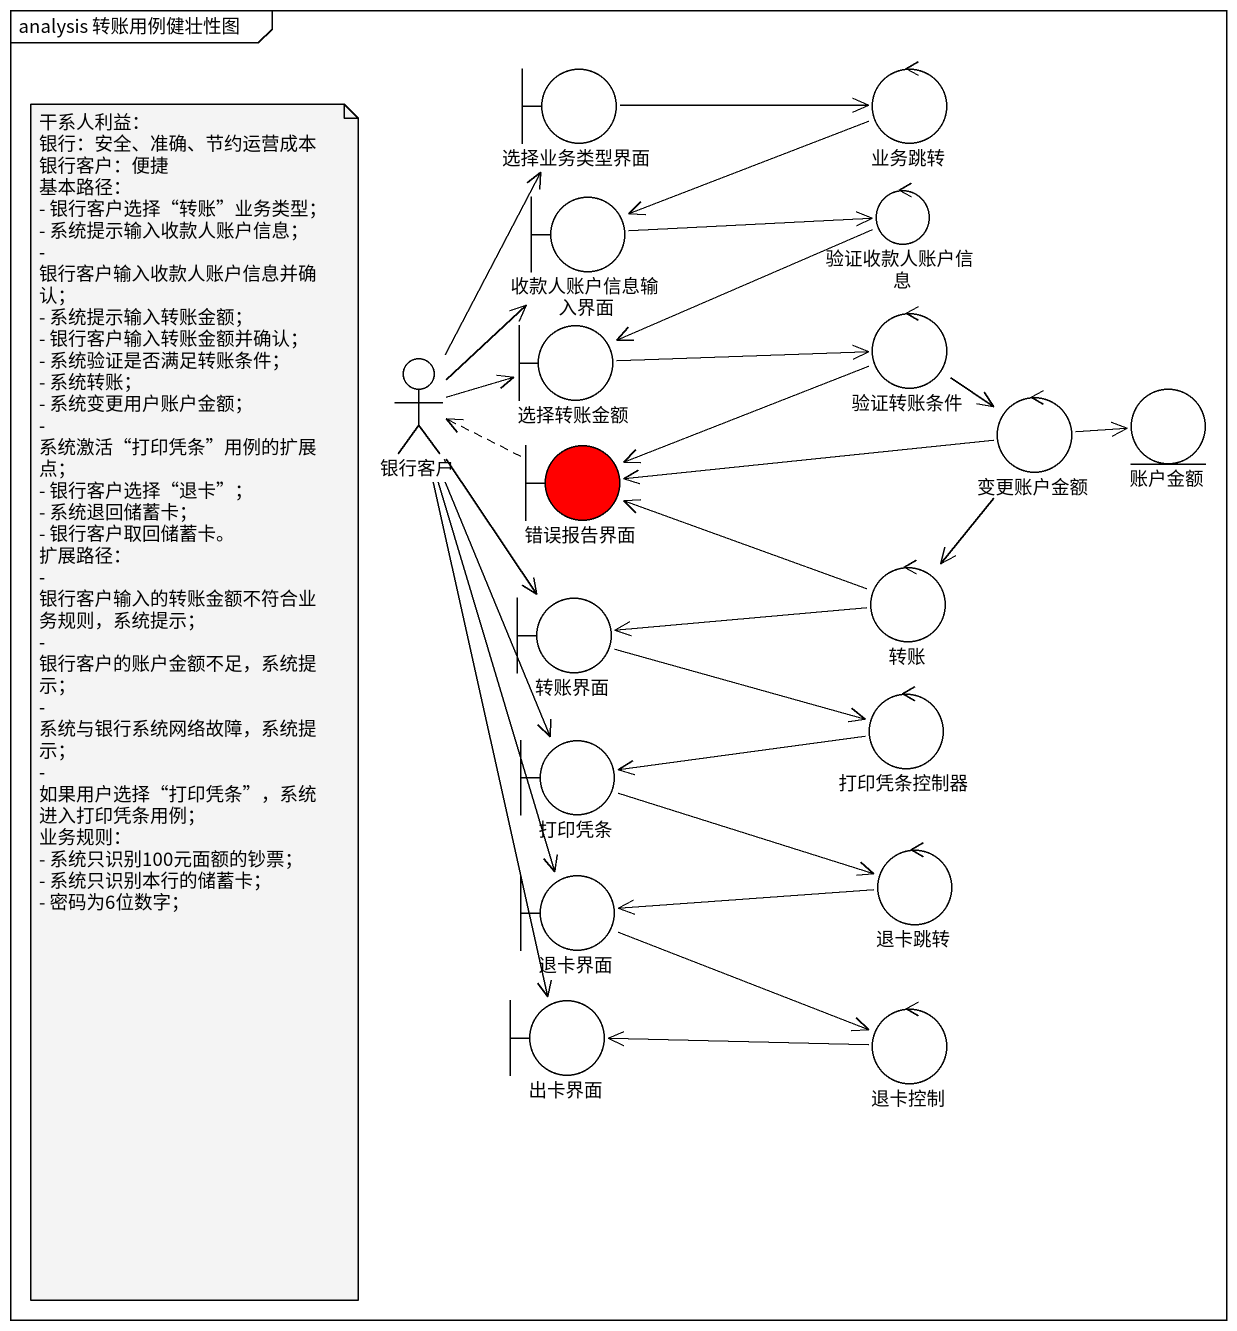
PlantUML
@startuml
mainframe analysis 转账用例健壮性图
boundary 选择业务类型界面
control 业务跳转
boundary 收款人账户信息输入界面
control 验证收款人账户信息
boundary 选择转账金额
control 验证转账条件
actor 银行客户
control 变更账户金额
entity 账户金额
boundary 错误报告界面 #FF0000
control 转账
boundary 转账界面
control 打印凭条控制器
boundary 打印凭条
boundary 退卡界面
control 退卡跳转
boundary 出卡界面
control 退卡控制
选择业务类型界面 -right-> 业务跳转
业务跳转 -left-> 收款人账户信息输入界面
收款人账户信息输入界面 -right-> 验证收款人账户信息
验证收款人账户信息 -left-> 选择转账金额
选择转账金额 -right-> 验证转账条件
验证转账条件 --> 变更账户金额
验证转账条件 -left-> 错误报告界面
银行客户 -up-> 选择业务类型界面
银行客户 -up-> 收款人账户信息输入界面
银行客户 -right-> 选择转账金额
银行客户 --> 转账界面
银行客户 --> 打印凭条
银行客户 --> 退卡界面
银行客户 --> 出卡界面
变更账户金额 -right-> 账户金额
变更账户金额 -left-> 错误报告界面
变更账户金额 --> 转账
错误报告界面 .left.> 银行客户
转账 -left-> 错误报告界面
转账 -left-> 转账界面
转账界面 -right-> 打印凭条控制器
打印凭条控制器 -left-> 打印凭条
打印凭条 -right-> 退卡跳转
退卡界面 -right-> 退卡控制
退卡跳转 -left-> 退卡界面
退卡控制 -left-> 出卡界面
note as N1
  干系人利益：
  银行：安全、准确、节约运营成本
  银行客户：便捷
  基本路径：
  - 银行客户选择“转账”业务类型；
  - 系统提示输入收款人账户信息；
  - 银行客户输入收款人账户信息并确认；
  - 系统提示输入转账金额；
  - 银行客户输入转账金额并确认；
  - 系统验证是否满足转账条件；
  - 系统转账；
  - 系统变更用户账户金额；
  - 系统激活“打印凭条”用例的扩展点；
  - 银行客户选择“退卡”；
  - 系统退回储蓄卡；
  - 银行客户取回储蓄卡。
  扩展路径：
  - 银行客户输入的转账金额不符合业务规则，系统提示；
  - 银行客户的账户金额不足，系统提示；
  - 系统与银行系统网络故障，系统提示；
  - 如果用户选择“打印凭条”，系统进入打印凭条用例；
  业务规则：
  - 系统只识别100元面额的钞票；
  - 系统只识别本行的储蓄卡；
  - 密码为6位数字；
end note
@enduml
